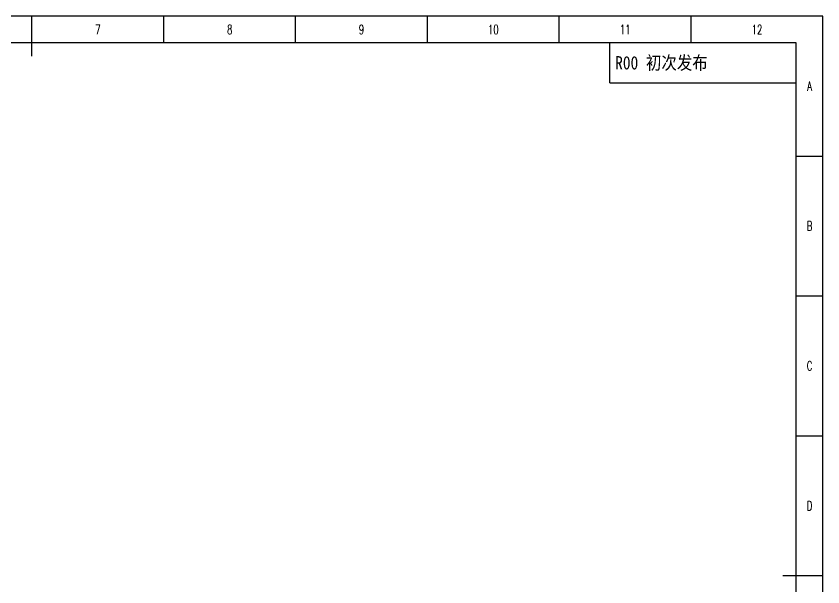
# Model space of a CAD drawing. Header units: millimetres. Extents: x 0 to 594, y 0 to 420.
# Drawn here: x 291.1 to 594, y 205.8 to 420 of the extents above; entities that cross this region are included whole.
import ezdxf
from ezdxf.enums import TextEntityAlignment as Align

# ---------------------------------------------------------------- set-up
doc = ezdxf.new("R2010")
doc.units = ezdxf.units.MM
doc.layers.add('PDM_Title', color=7, linetype='Continuous')
doc.styles.add('HZ', font='TXT.SHX', dxfattribs={"width": 0.667, "bigfont": 'HZTXT.SHX'})
doc.styles.add('pdmHT', font='SIMHEI.TTF')

# ---------------------------------------------------------------- blocks, each defined once
blk = doc.blocks.new('FitPDM_DWGFrame')
at = {"layer": 'PDM_Title', "color": 2}
for p, q in [((594, 420), (0, 420)), ((346.5, 410), (346.5, 420)), ((396, 410), (396, 420)), ((445.5, 410), (445.5, 420)), ((495, 410), (495, 420)), ((544.5, 410), (544.5, 420)), ((594, 0), (594, 420)), ((584, 367.5), (594, 367.5)), ((584, 315), (594, 315)), ((584, 262.5), (594, 262.5))]:
    blk.add_line(p, q, dxfattribs=at)
at = {"layer": 'PDM_Title', "color": 0}
for p, q in [((297, 405), (297, 420)), ((584, 410), (25, 410)), ((514, 395), (514, 410)), ((584, 10), (584, 410)), ((514, 395), (584, 395)), ((579, 210), (594, 210))]:
    blk.add_line(p, q, dxfattribs=at)
at = {"layer": 'PDM_Title', "color": 2, "style": 'HZ', "width": 0.667}
for s, p in [('7', (321.75, 415)), ('8', (371.25, 415)), ('9', (420.75, 415)), ('10', (470.25, 415)), ('11', (519.75, 415)), ('12', (569.25, 415)), ('A', (589, 393.75)), ('B', (589, 341.25)), ('C', (589, 288.75)), ('D', (589, 236.25))]:
    blk.add_text(s, height=3.5, dxfattribs=at).set_placement(p, align=Align.MIDDLE_CENTER)
at = {"layer": 'PDM_Title', "color": 2, "style": 'pdmHT', "width": 0.85}
blk.add_text('R00 初次发布', height=5, dxfattribs=at).set_placement((516, 400))

msp = doc.modelspace()

# ---------------------------------------------------------------- block references
at = {"layer": 'PDM_Title'}
msp.add_blockref('FitPDM_DWGFrame', (0, 0), dxfattribs=at)

doc.saveas('drawing.dxf')
